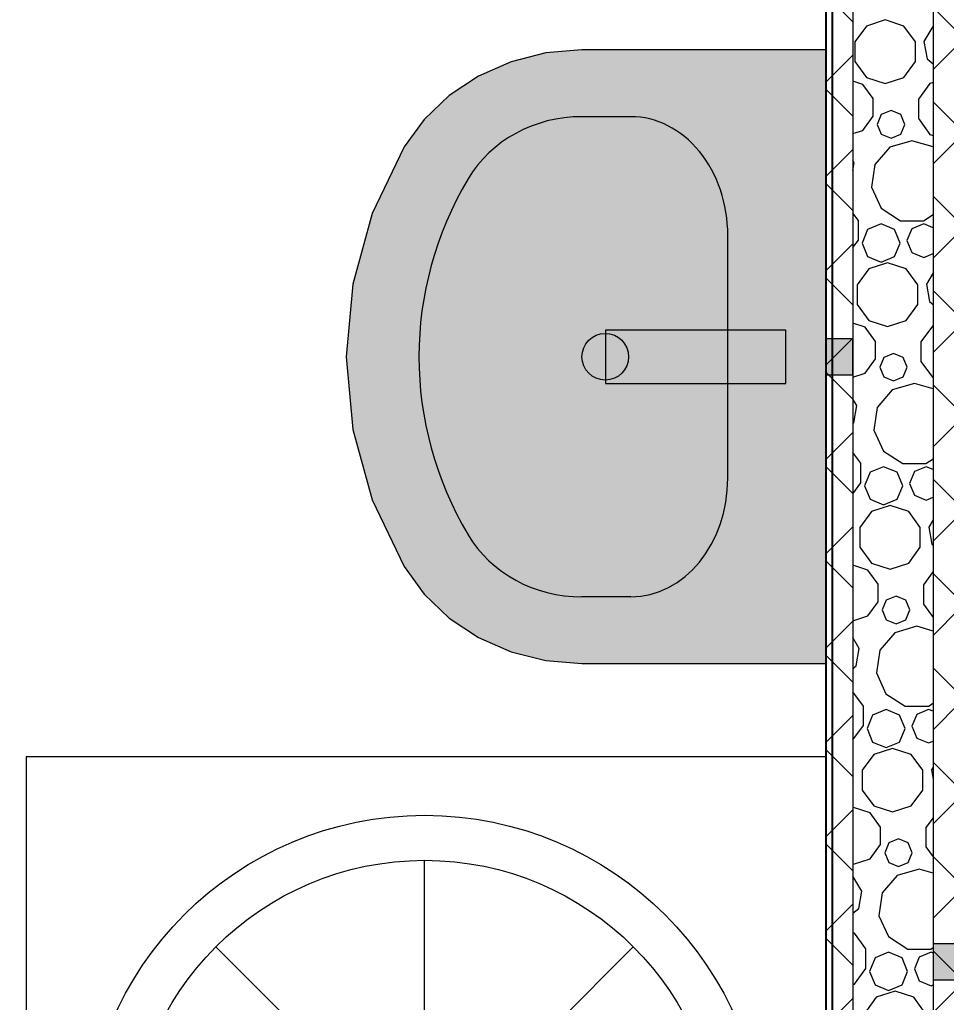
# Model space of a CAD drawing. Header units: metres. Extents: x -1783 to 21505, y -57 to 13660.
# Drawn here: x 12638.4 to 12707.9, y 12102.9 to 12176.5 of the extents above; entities that cross this region are included whole.
import ezdxf

# ---------------------------------------------------------------- set-up
doc = ezdxf.new("R2010")
doc.units = ezdxf.units.M
doc.header["$MEASUREMENT"] = 0
for name, color, linetype in [('cotas', 7, 'Continuous'), ('COTAS EXECUTIVO.EXEC', 7, 'Continuous'), ('PAREDE CONSTRUIR', 7, 'Continuous')]:
    doc.layers.add(name, color=color, linetype=linetype)
doc.layers.add('LOUCAS-METAIS.ARQ_Caneta_No__13', color=7, linetype='Continuous', lineweight=0, true_color=0xaaaaaa)
doc.layers.add('LOUCAS-METAIS.ARQ_Caneta_No__18', color=7, linetype='Continuous', lineweight=0, true_color=0xdfdfdf)
for name, color, linetype, lineweight in [('LOUCAS-METAIS.ARQ_Caneta_No__96', 252, 'Continuous', 0), ('PAREDE CONSTRUIR_Caneta_No__241', 7, 'Continuous', 13), ('PAREDE CONSTRUIR_Caneta_No__83', 84, 'Continuous', 0), ('PAREDE CONSTRUIR_Caneta_No__96', 252, 'Continuous', 0)]:
    doc.layers.add(name, color=color, linetype=linetype, lineweight=lineweight)
doc.styles.add('R80', font='romans.shx', dxfattribs={"height": 10})
doc.dimstyles.new('1-50', dxfattribs={"dimtxt": 10, "dimasz": 5, "dimexe": 10, "dimexo": 10, "dimgap": 3, "dimtad": 1, "dimdec": 1, "dimrnd": 1, "dimdsep": 46, "dimtxsty": 'R80', "dimblk": 'DOT', "dimcen": 0, "dimclrd": 252, "dimclre": 252, "dimclrt": 252, "dimadec": 0, "dimazin": 0, "dimtfac": 1, "dimtdec": 1, "dimtix": 1, "dimtmove": 2, "dimatfit": 3, "dimldrblk": 'DOT', "dimfxl": 1, "dimtolj": 1, "dimarcsym": 0})
pattern_1 = [(45, (18585.2446, 16071.2687), (-3.535534, 3.535534), []), (135, (18585.2446, 16071.2687), (3.535534, 3.535534), [])]

# ---------------------------------------------------------------- blocks, each defined once
blk = doc.blocks.new('_Dot')
at = {"color": 0, "linetype": 'ByBlock', "lineweight": -2}
blk.add_line((-0.5, 0), (-1, 0), dxfattribs=at)
at = {"color": 0, "linetype": 'ByBlock', "const_width": 0.5}
blk.add_lwpolyline([(-0.25, 0, 1), (0.25, 0, 1)], format="xyb", close=True, dxfattribs=at)
blk = doc.blocks.new('*D7145')
at = {"layer": 'COTAS EXECUTIVO.EXEC', "color": 252, "lineweight": -2, "transparency": 16777216}
for p, q in [((12023.841, 12230.899), (13000.517, 12230.899)), ((12990.517, 12225.899), (12990.517, 11987.336)), ((12990.517, 11866.251), (12990.517, 11955.622)), ((12816.357, 11861.251), (13000.517, 11861.251))]:
    blk.add_line(p, q, dxfattribs=at)
at = {"layer": 'COTAS EXECUTIVO.EXEC', "color": 252, "lineweight": -2, "transparency": 16777216, "xscale": 5, "yscale": 5, "zscale": 5}
for p, rotation in [((12990.517, 12230.899), 90), ((12990.517, 11861.251), 270)]:
    blk.add_blockref('_Dot', p, dxfattribs=dict(at, rotation=rotation))
at = {"layer": 'COTAS EXECUTIVO.EXEC', "color": 252, "transparency": 16777216, "insert": (12990.517, 11971.479), "char_height": 10, "attachment_point": 5, "rotation": 90, "style": 'R80'}
blk.add_mtext('\\A1;370', dxfattribs=at)
blk = doc.blocks.new('*D7154')
at = {"layer": 'COTAS EXECUTIVO.EXEC', "color": 252, "lineweight": -2, "transparency": 16777216}
for p, q in [((12023.841, 12230.899), (12498.428, 12230.899)), ((12488.428, 12225.899), (12488.428, 12061.532)), ((12488.428, 11866.251), (12488.428, 12029.818)), ((12796.357, 11861.251), (12478.428, 11861.251))]:
    blk.add_line(p, q, dxfattribs=at)
at = {"layer": 'COTAS EXECUTIVO.EXEC', "color": 252, "lineweight": -2, "transparency": 16777216, "xscale": 5, "yscale": 5, "zscale": 5}
for p, rotation in [((12488.428, 12230.899), 90), ((12488.428, 11861.251), 270)]:
    blk.add_blockref('_Dot', p, dxfattribs=dict(at, rotation=rotation))
at = {"layer": 'COTAS EXECUTIVO.EXEC', "color": 252, "transparency": 16777216, "insert": (12488.428, 12045.675), "char_height": 10, "attachment_point": 5, "rotation": 90, "style": 'R80'}
blk.add_mtext('\\A1;370', dxfattribs=at)
blk = doc.blocks.new('*D7194')
at = {"layer": 'COTAS EXECUTIVO.EXEC', "color": 252, "lineweight": -2, "transparency": 16777216}
for p, q in [((12003.841, 12230.899), (11880.679, 12230.899)), ((11890.679, 12225.899), (11890.679, 12048.186)), ((11890.679, 11866.251), (11890.679, 12016.472)), ((12796.357, 11861.251), (11880.679, 11861.251))]:
    blk.add_line(p, q, dxfattribs=at)
at = {"layer": 'COTAS EXECUTIVO.EXEC', "color": 252, "lineweight": -2, "transparency": 16777216, "xscale": 5, "yscale": 5, "zscale": 5}
for p, rotation in [((11890.679, 12230.899), 90), ((11890.679, 11861.251), 270)]:
    blk.add_blockref('_Dot', p, dxfattribs=dict(at, rotation=rotation))
at = {"layer": 'COTAS EXECUTIVO.EXEC', "color": 252, "transparency": 16777216, "insert": (11890.679, 12032.329), "char_height": 10, "attachment_point": 5, "rotation": 90, "style": 'R80'}
blk.add_mtext('\\A1;370', dxfattribs=at)
blk = doc.blocks.new('*D7222')
at = {"layer": 'COTAS EXECUTIVO.EXEC', "color": 252, "lineweight": -2, "transparency": 16777216}
for p, q in [((12529.289, 12056.075), (12529.289, 12310.462)), ((12698.873, 12056.075), (12698.873, 12310.462)), ((12534.289, 12300.462), (12585.192, 12300.462)), ((12693.873, 12300.462), (12615.478, 12300.462))]:
    blk.add_line(p, q, dxfattribs=at)
at = {"layer": 'COTAS EXECUTIVO.EXEC', "color": 252, "lineweight": -2, "transparency": 16777216, "xscale": 5, "yscale": 5, "zscale": 5, "rotation": 180}
blk.add_blockref('_Dot', (12529.289, 12300.462), dxfattribs=at)
at = {"layer": 'COTAS EXECUTIVO.EXEC', "color": 252, "lineweight": -2, "transparency": 16777216, "xscale": 5, "yscale": 5, "zscale": 5}
blk.add_blockref('_Dot', (12698.873, 12300.462), dxfattribs=at)
at = {"layer": 'COTAS EXECUTIVO.EXEC', "color": 252, "transparency": 16777216, "insert": (12600.335, 12300.462), "char_height": 10, "attachment_point": 5, "style": 'R80'}
blk.add_mtext('\\A1;170', dxfattribs=at)
blk = doc.blocks.new('*D7223')
at = {"layer": 'COTAS EXECUTIVO.EXEC', "color": 252, "lineweight": -2, "transparency": 16777216}
for p, q in [((12698.873, 12056.075), (12698.873, 12310.462)), ((12708.873, 12056.075), (12708.873, 12310.462)), ((12693.873, 12300.462), (12688.873, 12300.462)), ((12698.873, 12300.462), (12708.873, 12300.462)), ((12713.873, 12300.462), (12718.873, 12300.462))]:
    blk.add_line(p, q, dxfattribs=at)
at = {"layer": 'COTAS EXECUTIVO.EXEC', "color": 252, "lineweight": -2, "transparency": 16777216, "xscale": 5, "yscale": 5, "zscale": 5}
blk.add_blockref('_Dot', (12698.873, 12300.462), dxfattribs=at)
at = {"layer": 'COTAS EXECUTIVO.EXEC', "color": 252, "lineweight": -2, "transparency": 16777216, "xscale": 5, "yscale": 5, "zscale": 5, "rotation": 180}
blk.add_blockref('_Dot', (12708.873, 12300.462), dxfattribs=at)
at = {"layer": 'COTAS EXECUTIVO.EXEC', "color": 252, "transparency": 16777216, "insert": (12681.153, 12300.462), "char_height": 10, "attachment_point": 5, "style": 'R80'}
blk.add_mtext('\\A1;10', dxfattribs=at)
blk = doc.blocks.new('*D7224')
at = {"layer": 'COTAS EXECUTIVO.EXEC', "color": 252, "lineweight": -2, "transparency": 16777216}
for p, q in [((12708.873, 12056.075), (12708.873, 12310.462)), ((12913.841, 12056.075), (12913.841, 12310.462)), ((12713.873, 12300.462), (12781.754, 12300.462)), ((12908.841, 12300.462), (12813.468, 12300.462))]:
    blk.add_line(p, q, dxfattribs=at)
at = {"layer": 'COTAS EXECUTIVO.EXEC', "color": 252, "lineweight": -2, "transparency": 16777216, "xscale": 5, "yscale": 5, "zscale": 5, "rotation": 180}
blk.add_blockref('_Dot', (12708.873, 12300.462), dxfattribs=at)
at = {"layer": 'COTAS EXECUTIVO.EXEC', "color": 252, "lineweight": -2, "transparency": 16777216, "xscale": 5, "yscale": 5, "zscale": 5}
blk.add_blockref('_Dot', (12913.841, 12300.462), dxfattribs=at)
at = {"layer": 'COTAS EXECUTIVO.EXEC', "color": 252, "transparency": 16777216, "insert": (12797.611, 12300.462), "char_height": 10, "attachment_point": 5, "style": 'R80'}
blk.add_mtext('\\A1;205', dxfattribs=at)
blk = doc.blocks.new('*D7274')
at = {"layer": 'COTAS EXECUTIVO.EXEC', "color": 252, "lineweight": -2, "transparency": 16777216}
for p, q in [((12708.873, 12056.075), (12708.873, 12283.293)), ((12804.261, 12240.899), (12804.261, 12283.293)), ((12713.873, 12273.293), (12752.652, 12273.293)), ((12799.261, 12273.293), (12774.843, 12273.293))]:
    blk.add_line(p, q, dxfattribs=at)
at = {"layer": 'COTAS EXECUTIVO.EXEC', "color": 252, "lineweight": -2, "transparency": 16777216, "xscale": 5, "yscale": 5, "zscale": 5, "rotation": 180}
blk.add_blockref('_Dot', (12708.873, 12273.293), dxfattribs=at)
at = {"layer": 'COTAS EXECUTIVO.EXEC', "color": 252, "lineweight": -2, "transparency": 16777216, "xscale": 5, "yscale": 5, "zscale": 5}
blk.add_blockref('_Dot', (12804.261, 12273.293), dxfattribs=at)
at = {"layer": 'COTAS EXECUTIVO.EXEC', "color": 252, "transparency": 16777216, "insert": (12763.747, 12280.293), "char_height": 10, "attachment_point": 5, "style": 'R80'}
blk.add_mtext('\\A1;95', dxfattribs=at)
blk = doc.blocks.new('*D7280')
at = {"layer": 'COTAS EXECUTIVO.EXEC', "color": 252, "lineweight": -2, "transparency": 16777216}
for p, q in [((12639.393, 12240.899), (12639.393, 12290.293)), ((12698.873, 12056.075), (12698.873, 12290.293)), ((12644.393, 12280.293), (12657.876, 12280.293)), ((12693.873, 12280.293), (12679.59, 12280.293))]:
    blk.add_line(p, q, dxfattribs=at)
at = {"layer": 'COTAS EXECUTIVO.EXEC', "color": 252, "lineweight": -2, "transparency": 16777216, "xscale": 5, "yscale": 5, "zscale": 5, "rotation": 180}
blk.add_blockref('_Dot', (12639.393, 12280.293), dxfattribs=at)
at = {"layer": 'COTAS EXECUTIVO.EXEC', "color": 252, "lineweight": -2, "transparency": 16777216, "xscale": 5, "yscale": 5, "zscale": 5}
blk.add_blockref('_Dot', (12698.873, 12280.293), dxfattribs=at)
at = {"layer": 'COTAS EXECUTIVO.EXEC', "color": 252, "transparency": 16777216, "insert": (12668.733, 12280.293), "char_height": 10, "attachment_point": 5, "style": 'R80'}
blk.add_mtext('\\A1;59', dxfattribs=at)
blk = doc.blocks.new('Basin 26')
at = {"layer": 'LOUCAS-METAIS.ARQ_Caneta_No__18', "linetype": 'Continuous', "lineweight": 0, "true_color": 0xdfdfdf}
for points in [[(-0.0135, 0), (0.0135, 0), (0.0135, 0.02), (-0.0135, 0.02)], [(-0.23, 0), (-0.23, -0.18327), (-0.22778, -0.21025), (-0.22119, -0.23637), (-0.21045, -0.26078), (-0.19589, -0.28273), (-0.17798, -0.30149), (-0.1573, -0.31647), (-0.10732, -0.34043), (-0.0544, -0.35506), (0, -0.35999), (0.0544, -0.35506), (0.10732, -0.34043), (0.1573, -0.31647), (0.17798, -0.30149), (0.19589, -0.28273), (0.21045, -0.26078), (0.22119, -0.23637), (0.22778, -0.21025), (0.23, -0.18327), (0.23, 0)]]:
    blk.add_hatch(color=254, dxfattribs=at).paths.add_polyline_path(points)
at = {"layer": 'LOUCAS-METAIS.ARQ_Caneta_No__96', "color": 252, "linetype": 'Continuous', "lineweight": 0}
for p, q in [((0.0911, -0.07385), (-0.0911, -0.07385)), ((-0.18, -0.14662), (-0.18, -0.18327)), ((0.18, -0.14662), (0.18, -0.18327))]:
    blk.add_line(p, q, dxfattribs=at)
at = {"layer": 'LOUCAS-METAIS.ARQ_Caneta_No__96', "color": 252, "linetype": 'Continuous', "lineweight": 0, "flags": 128}
for points in [[(-0.0135, 0), (0.0135, 0), (0.0135, 0.02), (-0.0135, 0.02)], [(-0.23, 0), (-0.23, -0.18327), (-0.22778, -0.21025), (-0.22119, -0.23637), (-0.21045, -0.26078), (-0.19589, -0.28273), (-0.17798, -0.30149), (-0.1573, -0.31647), (-0.10732, -0.34043), (-0.0544, -0.35506), (0, -0.35999), (0.0544, -0.35506), (0.10732, -0.34043), (0.1573, -0.31647), (0.17798, -0.30149), (0.19589, -0.28273), (0.21045, -0.26078), (0.22119, -0.23637), (0.22778, -0.21025), (0.23, -0.18327), (0.23, 0)]]:
    blk.add_lwpolyline(points, close=True, dxfattribs=at)
at = {"layer": 'LOUCAS-METAIS.ARQ_Caneta_No__96', "color": 252, "linetype": 'Continuous', "lineweight": 0}
blk.add_circle((0, -0.16571), 0.0175, dxfattribs=at)
for centre, major_axis, ratio, start_param, end_param in [((-0.091, -0.14662), (0.08898, 0), 0.817717, 1.570796, 3.141593), ((0.091, -0.14662), (0.08898, 0), 0.817717, 0, 1.570796), ((-0.09112, -0.18327), (0, 0.09696), 0.916667, 1.570796, 2.644618), ((0.09112, -0.18327), (0, 0.09696), 0.916667, 3.638567, 4.712389), ((0, 0), (0, 0.30545), 0.916667, 2.644618, 3.638567)]:
    blk.add_ellipse(centre, major_axis=major_axis, ratio=ratio, start_param=start_param, end_param=end_param, dxfattribs=at)
blk = doc.blocks.new('*X56')
at = {"layer": 'PAREDE CONSTRUIR_Caneta_No__96', "color": 252, "linetype": 'Continuous', "lineweight": 0}
for p, q in [((-58.83365, -38.95227), (-58.84231, -38.9642)), ((-58.81963, -38.94771), (-58.83365, -38.95227)), ((-58.80561, -38.95227), (-58.81963, -38.94771)), ((-58.79694, -38.9642), (-58.80561, -38.95227)), ((-58.78394, -38.95247), (-58.7905, -38.96383)), ((-58.78371, -38.95239), (-58.78394, -38.95247)), ((-58.84231, -38.9642), (-58.84231, -38.97894)), ((-58.79694, -38.97894), (-58.79694, -38.9642)), ((-58.7905, -38.96383), (-58.78822, -38.97675)), ((-58.84231, -38.97894), (-58.83365, -38.99086)), ((-58.80561, -38.99086), (-58.79694, -38.97894)), ((-58.78822, -38.97675), (-58.78371, -38.98053)), ((-58.83365, -38.99086), (-58.81963, -38.99542)), ((-58.81963, -38.99542), (-58.80561, -38.99086)), ((-58.83635, -38.99604), (-58.84371, -38.99365)), ((-58.82862, -39.00668), (-58.83635, -38.99604)), ((-58.78602, -38.9952), (-58.79462, -39.00703)), ((-58.78371, -38.99445), (-58.78602, -38.9952)), ((-58.82862, -39.01983), (-58.82862, -39.00668)), ((-58.79462, -39.00703), (-58.79462, -39.02165)), ((-58.83635, -39.03047), (-58.82862, -39.01983)), ((-58.82248, -39.01866), (-58.82551, -39.02597)), ((-58.81517, -39.01563), (-58.82248, -39.01866)), ((-58.80786, -39.01866), (-58.81517, -39.01563)), ((-58.80483, -39.02597), (-58.80786, -39.01866)), ((-58.82551, -39.02597), (-58.82248, -39.03328)), ((-58.80786, -39.03328), (-58.80483, -39.02597)), ((-58.79462, -39.02165), (-58.78602, -39.03348)), ((-58.84371, -39.03286), (-58.83635, -39.03047)), ((-58.82248, -39.03328), (-58.81517, -39.0363)), ((-58.81517, -39.0363), (-58.80786, -39.03328)), ((-58.78602, -39.03348), (-58.78371, -39.03423)), ((-58.79955, -39.03819), (-58.8161, -39.04305)), ((-58.78371, -39.04284), (-58.79955, -39.03819)), ((-58.8161, -39.04305), (-58.8274, -39.05608)), ((-58.84272, -39.05483), (-58.84371, -39.05311)), ((-58.84371, -39.06045), (-58.84272, -39.05483)), ((-58.8274, -39.05608), (-58.82985, -39.07315)), ((-58.82985, -39.07315), (-58.82269, -39.08884)), ((-58.83962, -39.09803), (-58.84371, -39.0924)), ((-58.82269, -39.08884), (-58.80818, -39.09816)), ((-58.79093, -39.09816), (-58.78371, -39.09352)), ((-58.83962, -39.11265), (-58.83962, -39.09803)), ((-58.8226, -39.1006), (-58.83271, -39.10478)), ((-58.8125, -39.10478), (-58.8226, -39.1006)), ((-58.80818, -39.09816), (-58.79093, -39.09816)), ((-58.79069, -39.10058), (-58.79955, -39.10425)), ((-58.78371, -39.10347), (-58.79069, -39.10058)), ((-58.83271, -39.10478), (-58.8369, -39.11489)), ((-58.80831, -39.11489), (-58.8125, -39.10478)), ((-58.79955, -39.10425), (-58.80323, -39.11312)), ((-58.84371, -39.11828), (-58.83962, -39.11265)), ((-58.8369, -39.11489), (-58.83271, -39.125)), ((-58.8125, -39.125), (-58.80831, -39.11489)), ((-58.80323, -39.11312), (-58.79955, -39.12198)), ((-58.79955, -39.12198), (-58.79069, -39.12566)), ((-58.79069, -39.12566), (-58.78371, -39.12277)), ((-58.83271, -39.125), (-58.8226, -39.12919)), ((-58.81777, -39.12971), (-58.83179, -39.13427)), ((-58.8226, -39.12919), (-58.8125, -39.125)), ((-58.80375, -39.13427), (-58.81777, -39.12971)), ((-58.83179, -39.13427), (-58.84046, -39.14619)), ((-58.79509, -39.14619), (-58.80375, -39.13427)), ((-58.78371, -39.13729), (-58.78864, -39.14582)), ((-58.78864, -39.14582), (-58.78636, -39.15874)), ((-58.84046, -39.14619), (-58.84046, -39.16093)), ((-58.79509, -39.16093), (-58.79509, -39.14619)), ((-58.78636, -39.15874), (-58.78371, -39.16097)), ((-58.84046, -39.16093), (-58.83179, -39.17286)), ((-58.80375, -39.17286), (-58.79509, -39.16093)), ((-58.8345, -39.17804), (-58.84371, -39.17504)), ((-58.83179, -39.17286), (-58.81777, -39.17742)), ((-58.81777, -39.17742), (-58.80375, -39.17286)), ((-58.82677, -39.18868), (-58.8345, -39.17804)), ((-58.78417, -39.1772), (-58.79276, -39.18903)), ((-58.78371, -39.17705), (-58.78417, -39.1772)), ((-58.82677, -39.20183), (-58.82677, -39.18868)), ((-58.79276, -39.18903), (-58.79276, -39.20364)), ((-58.8345, -39.21246), (-58.82677, -39.20183)), ((-58.82063, -39.20065), (-58.82365, -39.20796)), ((-58.81332, -39.19762), (-58.82063, -39.20065)), ((-58.80601, -39.20065), (-58.81332, -39.19762)), ((-58.80298, -39.20796), (-58.80601, -39.20065)), ((-58.79276, -39.20364), (-58.78417, -39.21547)), ((-58.82365, -39.20796), (-58.82063, -39.21527)), ((-58.80601, -39.21527), (-58.80298, -39.20796)), ((-58.84371, -39.21546), (-58.8345, -39.21246)), ((-58.82063, -39.21527), (-58.81332, -39.2183)), ((-58.81332, -39.2183), (-58.80601, -39.21527)), ((-58.78417, -39.21547), (-58.78371, -39.21562)), ((-58.81425, -39.22504), (-58.82554, -39.23808)), ((-58.7977, -39.22018), (-58.81425, -39.22504)), ((-58.78371, -39.22429), (-58.7977, -39.22018)), ((-58.84087, -39.23682), (-58.84371, -39.23189)), ((-58.84315, -39.24974), (-58.84087, -39.23682)), ((-58.82554, -39.23808), (-58.828, -39.25515)), ((-58.84371, -39.25022), (-58.84315, -39.24974)), ((-58.828, -39.25515), (-58.82083, -39.27083)), ((-58.82083, -39.27083), (-58.80632, -39.28016)), ((-58.83777, -39.28002), (-58.84371, -39.27184)), ((-58.78908, -39.28016), (-58.78371, -39.27671)), ((-58.83777, -39.29464), (-58.83777, -39.28002)), ((-58.82075, -39.28259), (-58.83086, -39.28678)), ((-58.81064, -39.28678), (-58.82075, -39.28259)), ((-58.80632, -39.28016), (-58.78908, -39.28016)), ((-58.78884, -39.28258), (-58.7977, -39.28625)), ((-58.78371, -39.2847), (-58.78884, -39.28258)), ((-58.83086, -39.28678), (-58.83504, -39.29689)), ((-58.80646, -39.29689), (-58.81064, -39.28678)), ((-58.7977, -39.28625), (-58.80137, -39.29511)), ((-58.84371, -39.30283), (-58.83777, -39.29464)), ((-58.83504, -39.29689), (-58.83086, -39.30699)), ((-58.81064, -39.30699), (-58.80646, -39.29689)), ((-58.80137, -39.29511), (-58.7977, -39.30398)), ((-58.83086, -39.30699), (-58.82075, -39.31118)), ((-58.82075, -39.31118), (-58.81064, -39.30699)), ((-58.7977, -39.30398), (-58.78884, -39.30765)), ((-58.78884, -39.30765), (-58.78371, -39.30553)), ((-58.81592, -39.31171), (-58.82994, -39.31626)), ((-58.8019, -39.31626), (-58.81592, -39.31171)), ((-58.82994, -39.31626), (-58.8386, -39.32819)), ((-58.79323, -39.32819), (-58.8019, -39.31626)), ((-58.78371, -39.3225), (-58.78679, -39.32782)), ((-58.8386, -39.32819), (-58.8386, -39.34293)), ((-58.79323, -39.34293), (-58.79323, -39.32819)), ((-58.78679, -39.32782), (-58.78451, -39.34074)), ((-58.8386, -39.34293), (-58.82994, -39.35486)), ((-58.8019, -39.35486), (-58.79323, -39.34293)), ((-58.78451, -39.34074), (-58.78371, -39.34141)), ((-58.83264, -39.36004), (-58.84371, -39.35644)), ((-58.82994, -39.35486), (-58.81592, -39.35941)), ((-58.81592, -39.35941), (-58.8019, -39.35486)), ((-58.82491, -39.37067), (-58.83264, -39.36004)), ((-58.78371, -39.36112), (-58.79091, -39.37102)), ((-58.82491, -39.38382), (-58.82491, -39.37067)), ((-58.79091, -39.37102), (-58.79091, -39.38564)), ((-58.81146, -39.37962), (-58.81877, -39.38265)), ((-58.80415, -39.38265), (-58.81146, -39.37962)), ((-58.83264, -39.39446), (-58.82491, -39.38382)), ((-58.81877, -39.38265), (-58.8218, -39.38996)), ((-58.80112, -39.38996), (-58.80415, -39.38265)), ((-58.79091, -39.38564), (-58.78371, -39.39554)), ((-58.84371, -39.39806), (-58.83264, -39.39446)), ((-58.8218, -39.38996), (-58.81877, -39.39727)), ((-58.80415, -39.39727), (-58.80112, -39.38996)), ((-58.81877, -39.39727), (-58.81146, -39.4003)), ((-58.79585, -39.40218), (-58.81239, -39.40704)), ((-58.81146, -39.4003), (-58.80415, -39.39727)), ((-58.78371, -39.40574), (-58.79585, -39.40218)), ((-58.83901, -39.41882), (-58.84371, -39.41068)), ((-58.81239, -39.40704), (-58.82369, -39.42007)), ((-58.84129, -39.43174), (-58.83901, -39.41882)), ((-58.82369, -39.42007), (-58.82614, -39.43714)), ((-58.84371, -39.43377), (-58.84129, -39.43174)), ((-58.82614, -39.43714), (-58.81898, -39.45283)), ((-58.83591, -39.46202), (-58.84371, -39.45128)), ((-58.81898, -39.45283), (-58.80447, -39.46215)), ((-58.83591, -39.47664), (-58.83591, -39.46202)), ((-58.80447, -39.46215), (-58.78722, -39.46215)), ((-58.78722, -39.46215), (-58.78371, -39.4599)), ((-58.829, -39.46878), (-58.83319, -39.47888)), ((-58.8189, -39.46459), (-58.829, -39.46878)), ((-58.80879, -39.46878), (-58.8189, -39.46459)), ((-58.8046, -39.47888), (-58.80879, -39.46878)), ((-58.79585, -39.46825), (-58.79952, -39.47711)), ((-58.78698, -39.46457), (-58.79585, -39.46825)), ((-58.78371, -39.46593), (-58.78698, -39.46457)), ((-58.84371, -39.48737), (-58.83591, -39.47664)), ((-58.79952, -39.47711), (-58.79585, -39.48598)), ((-58.83319, -39.47888), (-58.829, -39.48899)), ((-58.80879, -39.48899), (-58.8046, -39.47888)), ((-58.829, -39.48899), (-58.8189, -39.49318)), ((-58.8189, -39.49318), (-58.80879, -39.48899)), ((-58.79585, -39.48598), (-58.78698, -39.48965)), ((-58.78698, -39.48965), (-58.78371, -39.48829)), ((-58.82808, -39.49826), (-58.83675, -39.51018)), ((-58.81406, -39.4937), (-58.82808, -39.49826)), ((-58.80004, -39.49826), (-58.81406, -39.4937)), ((-58.79138, -39.51018), (-58.80004, -39.49826)), ((-58.83675, -39.51018), (-58.83675, -39.52493)), ((-58.79138, -39.52493), (-58.79138, -39.51018)), ((-58.78371, -39.5077), (-58.78493, -39.50982)), ((-58.78493, -39.50982), (-58.78371, -39.51674)), ((-58.83675, -39.52493), (-58.82808, -39.53685)), ((-58.80004, -39.53685), (-58.79138, -39.52493)), ((-58.8433, -39.53797), (-58.84371, -39.5381)), ((-58.83079, -39.54203), (-58.8433, -39.53797)), ((-58.82306, -39.55267), (-58.83079, -39.54203)), ((-58.82808, -39.53685), (-58.81406, -39.54141)), ((-58.81406, -39.54141), (-58.80004, -39.53685)), ((-58.78371, -39.54567), (-58.78905, -39.55302)), ((-58.82306, -39.56582), (-58.82306, -39.55267)), ((-58.78905, -39.55302), (-58.78905, -39.56764)), ((-58.83079, -39.57646), (-58.82306, -39.56582)), ((-58.81692, -39.56464), (-58.81995, -39.57195)), ((-58.80961, -39.56162), (-58.81692, -39.56464)), ((-58.8023, -39.56464), (-58.80961, -39.56162)), ((-58.79927, -39.57195), (-58.8023, -39.56464)), ((-58.81995, -39.57195), (-58.81692, -39.57926)), ((-58.8023, -39.57926), (-58.79927, -39.57195)), ((-58.78905, -39.56764), (-58.78371, -39.57499)), ((-58.84371, -39.58038), (-58.8433, -39.58052)), ((-58.8433, -39.58052), (-58.83079, -39.57646)), ((-58.81692, -39.57926), (-58.80961, -39.58229)), ((-58.80961, -39.58229), (-58.8023, -39.57926)), ((-58.79399, -39.58418), (-58.81054, -39.58903)), ((-58.78371, -39.58719), (-58.79399, -39.58418)), ((-58.83716, -39.60081), (-58.84371, -39.58946)), ((-58.81054, -39.58903), (-58.82183, -39.60207)), ((-58.83944, -39.61373), (-58.83716, -39.60081)), ((-58.82183, -39.60207), (-58.82429, -39.61914)), ((-58.84371, -39.61732), (-58.83944, -39.61373)), ((-58.82429, -39.61914), (-58.81712, -39.63483)), ((-58.84265, -39.63219), (-58.84371, -39.63184)), ((-58.83406, -39.64402), (-58.84265, -39.63219)), ((-58.81712, -39.63483), (-58.80262, -39.64415)), ((-58.83406, -39.65864), (-58.83406, -39.64402)), ((-58.81704, -39.64659), (-58.82715, -39.65077)), ((-58.80693, -39.65077), (-58.81704, -39.64659)), ((-58.80262, -39.64415), (-58.78537, -39.64415)), ((-58.78513, -39.64657), (-58.79399, -39.65024)), ((-58.78537, -39.64415), (-58.78371, -39.64308)), ((-58.78371, -39.64716), (-58.78513, -39.64657)), ((-58.82715, -39.65077), (-58.83134, -39.66088)), ((-58.80275, -39.66088), (-58.80693, -39.65077)), ((-58.79399, -39.65024), (-58.79767, -39.65911)), ((-58.84265, -39.67046), (-58.83406, -39.65864)), ((-58.83134, -39.66088), (-58.82715, -39.67099)), ((-58.80693, -39.67099), (-58.80275, -39.66088)), ((-58.79767, -39.65911), (-58.79399, -39.66797)), ((-58.79399, -39.66797), (-58.78513, -39.67164)), ((-58.84371, -39.67081), (-58.84265, -39.67046)), ((-58.82715, -39.67099), (-58.81704, -39.67517)), ((-58.81221, -39.6757), (-58.82623, -39.68025)), ((-58.81704, -39.67517), (-58.80693, -39.67099)), ((-58.79819, -39.68025), (-58.81221, -39.6757)), ((-58.78513, -39.67164), (-58.78371, -39.67106)), ((-58.82623, -39.68025), (-58.8349, -39.69218)), ((-58.78953, -39.69218), (-58.79819, -39.68025))]:
    blk.add_line(p, q, dxfattribs=at)
blk = doc.blocks.new('Expurgo 2')
at = {"layer": 'LOUCAS-METAIS.ARQ_Caneta_No__13', "color": 253, "linetype": 'Continuous', "lineweight": 0, "true_color": 0xaaaaaa}
for p, q in [((0.6, 0.6), (0, 0.6)), ((0, 0.6), (0, 0)), ((0.6, 0), (0.6, 0.6)), ((0.30129, 0.37614), (0.30129, 0.52239)), ((0.24826, 0.35417), (0.14484, 0.45758)), ((0.35432, 0.35417), (0.45774, 0.45758)), ((0.22629, 0.30114), (0.08004, 0.30114)), ((0.37629, 0.30114), (0.52254, 0.30114)), ((0.24826, 0.2481), (0.14484, 0.14469)), ((0.35432, 0.2481), (0.45774, 0.14469)), ((0.30129, 0.22614), (0.30129, 0.07989)), ((0, 0), (0.6, 0))]:
    blk.add_line(p, q, dxfattribs=at)
for radius in [0.255, 0.22125, 0.075]:
    blk.add_circle((0.30129, 0.30114), radius, dxfattribs=at)
blk = doc.blocks.new('Tap 26')
at = {"layer": 'LOUCAS-METAIS.ARQ_Caneta_No__96', "color": 252, "linetype": 'Continuous', "lineweight": 0, "flags": 128}
blk.add_lwpolyline([(-0.02, -0.115), (0.02, -0.115), (0.02, 0.02), (-0.02, 0.02)], close=True, dxfattribs=at)

msp = doc.modelspace()

# ---------------------------------------------------------------- hatches: boundary and pattern name
at = {"layer": 'cotas'}
h = msp.add_hatch(color=7, dxfattribs=at)
h.dxf.hatch_style = 1
h.paths.add_polyline_path([(21504.961, 13659.963), (10304.961, 13659.963), (10304.961, 5739.963), (21504.961, 5739.963)])
h.paths.add_polyline_path([(10571.627, 13593.296), (21371.627, 13593.296), (21371.627, 5806.63), (10571.627, 5806.63)], flags=16)
at = {"layer": 'PAREDE CONSTRUIR_Caneta_No__83', "linetype": 'Continuous', "lineweight": 0}
h = msp.add_hatch(dxfattribs=at)
h.set_pattern_fill('PLACOMUR_0006', color=84, scale=100, style=0, pattern_type=2)
h.set_pattern_definition(pattern_1)
h.paths.add_polyline_path([(12698.873, 12230.899), (12698.873, 11861.251), (12700.873, 11861.251), (12700.873, 12230.899)])
h = msp.add_hatch(dxfattribs=at)
h.set_pattern_fill('PLACOMUR_0006', color=84, scale=100, style=0, pattern_type=2)
h.set_pattern_definition(pattern_1)
h.paths.add_polyline_path([(12706.873, 12230.899), (12706.873, 11861.251), (12708.873, 11861.251), (12708.873, 12230.899)])

# ---------------------------------------------------------------- linework, layer by layer
at = {"layer": 'COTAS EXECUTIVO.EXEC', "flags": 128}
msp.add_lwpolyline([(12529.289, 12230.899), (12529.289, 11861.251), (12699.33, 11861.251), (12699.33, 12230.899)], close=True, dxfattribs=at)
at = {"layer": 'PAREDE CONSTRUIR_Caneta_No__241', "color": 7, "linetype": 'Continuous', "lineweight": 13}
for p, q in [((12700.873, 12230.899), (12700.873, 11861.251)), ((12706.873, 12230.899), (12706.873, 11861.251))]:
    msp.add_line(p, q, dxfattribs=at)
at = {"layer": 'PAREDE CONSTRUIR_Caneta_No__241', "color": 7, "linetype": 'Continuous', "lineweight": 13, "flags": 128}
msp.add_lwpolyline([(12698.873, 12230.899), (12698.873, 11861.251)], dxfattribs=at)

# ---------------------------------------------------------------- block references
at = {"layer": 'LOUCAS-METAIS.ARQ_Caneta_No__13', "color": 253, "linetype": 'Continuous', "lineweight": 0, "true_color": 0xaaaaaa, "xscale": 100, "yscale": 100, "zscale": 100, "rotation": 90}
msp.add_blockref('Expurgo 2', (12698.872, 12061.251), dxfattribs=at)
at = {"layer": 'LOUCAS-METAIS.ARQ_Caneta_No__96', "color": 252, "linetype": 'Continuous', "lineweight": 0, "xscale": 100, "yscale": 100, "zscale": 100}
for name, p, rotation in [('Basin 26', (12698.873, 12151.251), 270), ('Tap 26', (12693.83, 12151.251), 270), ('Basin 26', (12708.873, 12105.899), 90)]:
    msp.add_blockref(name, p, dxfattribs=dict(at, rotation=rotation))
at = {"layer": 'PAREDE CONSTRUIR', "color": 7, "lineweight": 13, "xscale": 100, "yscale": 100, "zscale": 100}
msp.add_blockref('*X56', (18585.245, 16071.269), dxfattribs=at)

# ---------------------------------------------------------------- dimensions: what is measured, and where the dimension line sits
at = {"layer": 'COTAS EXECUTIVO.EXEC'}
for base, p1, p2, picture, middle in [((12698.873, 12300.462), (12529.289, 12046.075), (12698.873, 12046.075), '*D7222', (12600.335, 12300.462)), ((12708.873, 12300.462), (12698.873, 12046.075), (12708.873, 12046.075), '*D7223', (12681.153, 12300.462)), ((12913.841, 12300.462), (12708.873, 12046.075), (12913.841, 12046.075), '*D7224', (12797.611, 12300.462)), ((12698.873, 12280.293), (12639.393, 12230.899), (12698.873, 12046.075), '*D7280', (12668.733, 12280.293)), ((12804.261, 12273.293), (12708.873, 12046.075), (12804.261, 12230.899), '*D7274', (12763.747, 12280.293))]:
    dim = msp.add_linear_dim(base=base, p1=p1, p2=p2, dimstyle='1-50', dxfattribs=at)
    dim.commit()
    dim.dimension.update_dxf_attribs({"geometry": picture, "text_midpoint": middle, "dimtype": 160})
for base, picture, middle in [((11890.679, 12230.899), '*D7194', (11890.679, 12032.329)), ((12990.517, 12230.899), '*D7145', (12990.517, 11971.479)), ((12488.428, 12230.899), '*D7154', (12488.428, 12045.675))]:
    dim = msp.add_linear_dim(base=base, p1=(12806.357, 11861.251), p2=(12013.841, 12230.899), angle=90, dimstyle='1-50', dxfattribs=at)
    dim.commit()
    dim.dimension.update_dxf_attribs({"geometry": picture, "text_midpoint": middle, "dimtype": 160})

doc.saveas('drawing.dxf')
